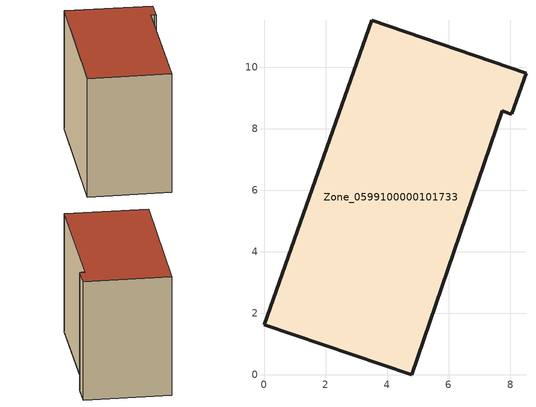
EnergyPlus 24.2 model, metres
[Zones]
Zone_0599100000101733
 floor ground (C_G): 0,1.63 3.5,11.53 8.51,9.8 8.05,8.48 7.98,8.49 7.74,8.58 4.8,0 z0
 wall outside (C_F): 3.5,11.53 0,1.63 4.8,0 7.74,8.58 7.98,8.49 8.05,8.48 8.51,9.8 3.5,11.53 z0:7.61
 roof outside (C_R): 8.51,9.8 3.5,11.53 0,1.63 4.8,0 7.74,8.58 7.98,8.49 8.05,8.48 z7.61
[BUILDING]
Pand.0599100000101733: North Axis=0; Terrain=City; Loads Convergence Tolerance Value=0.04; Temperature Convergence Tolerance Value=0.4; Solar Distribution=FullExterior; Maximum Number of Warmup Days=25; Minimum Number of Warmup Days=1
[Site:Location]
Rotterdam.The.Hague.AP_ZH_NLD Design_Conditions: Latitude=51.96; Longitude=4.45; Time Zone=1; Elevation=-4.5
[SITE:GROUNDTEMPERATURE:BUILDINGSURFACE]
18, 18, 18, 18, 18, 18, 18, 18, 18, 18, 18, 18
[MATERIAL] Thermal Absorptance=0.9; Solar Absorptance=0.7; Visible Absorptance=0.7
Name | Roughness | Thickness | Conductivity | Density | Specific Heat
G.TI.1975-1991 | MediumSmooth | 0.15 | 0.288461 | 540 | 1210
F.TI.1975-1991 | Rough | 0.3 | 0.230769 | 1920 | 840
R.TI.1975-1991 | MediumRough | 0.2 | 0.153846 | 1500 | 1000
[CONSTRUCTION]
C_G: G.TI.1975-1991
C_F: F.TI.1975-1991
C_R: R.TI.1975-1991
[ZONE]
Zone_0599100000101733: Type=1; Multiplier=1; Ceiling Height=Autocalculate; Volume=Autocalculate; Floor Area=autocalculate; Part of Total Floor Area=Yes
[ZONEINFILTRATION:DESIGNFLOWRATE]
Infil_Zone_0599100000101733: Zone or ZoneList or Space or SpaceList=Zone_0599100000101733; Schedule=AlwaysOn; Design Flow Rate Calculation Method=Flow/Area; Flow Rate per Floor Area=0.003; Constant Term Coefficient=1; Temperature Term Coefficient=0; Velocity Term Coefficient=0; Velocity Squared Term Coefficient=0
[HVACTEMPLATE:ZONE:IDEALLOADSAIRSYSTEM]
Zone_0599100000101733: Maximum Heating Supply Air Temperature=50; Minimum Cooling Supply Air Temperature=13; Maximum Heating Supply Air Humidity Ratio=0.0156; Minimum Cooling Supply Air Humidity Ratio=0.0077; Heating Limit=NoLimit; Cooling Limit=NoLimit; Dehumidification Control Type=ConstantSensibleHeatRatio; Cooling Sensible Heat Ratio=0.7; Dehumidification Setpoint=60; Humidification Control Type=None; Humidification Setpoint=30; Outdoor Air Method=None; Outdoor Air Flow Rate per Person=0.00944; Outdoor Air Flow Rate per Zone Floor Area=0; Outdoor Air Flow Rate per Zone=0; Demand Controlled Ventilation Type=None; Outdoor Air Economizer Type=NoEconomizer; Heat Recovery Type=None; Sensible Heat Recovery Effectiveness=0.7; Latent Heat Recovery Effectiveness=0.65
[ZONECONTROL:THERMOSTAT]
ThermostatControl_Zone_0599100000101733: Zone or ZoneList=Zone_0599100000101733; Control Type Schedule=DualSetpointControlType; Control 1=Thermostat_Zone_0599100000101733; Temperature Difference Between Cutout And Setpoint=0
[THERMOSTATSETPOINT:DUALSETPOINT]
Thermostat_Zone_0599100000101733: Heating Setpoint Temperature Schedule=HeatingSetpoint_Zone_0599100000101733; Cooling Setpoint Temperature Schedule=CoolingSetpoint_Zone_0599100000101733
[SCHEDULE:COMPACT]
HeatingSetpoint_Zone_0599100000101733: Through: 12/31, For: AllDays, Until: 24:00, 21
CoolingSetpoint_Zone_0599100000101733: Through: 12/31, For: AllDays, Until: 24:00, 24
DualSetpointControlType: Through: 12/31, For: AllDays, Until: 24:00, 4
AlwaysOn: Through: 12/31, For: AllDays, Until: 24:00, 1
